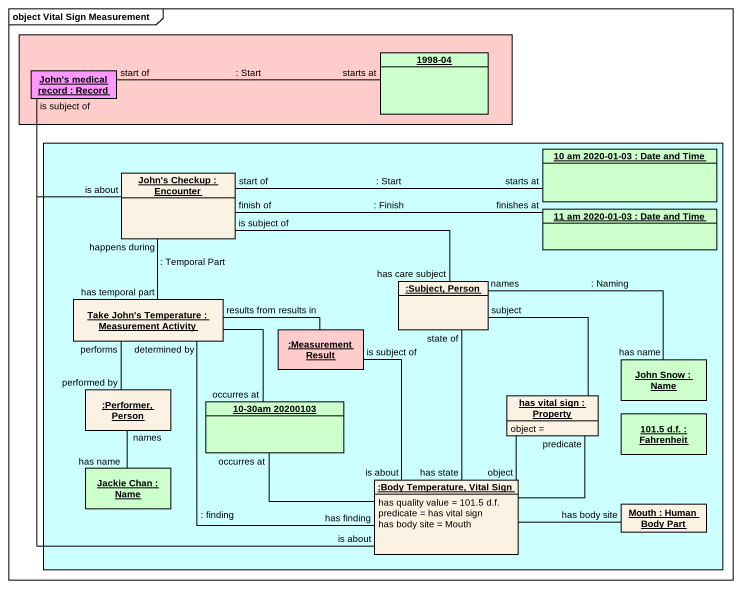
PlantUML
@startuml
mainframe object Vital Sign Measurement
hide circle
hide empty members
rectangle " " as rectangle1 #FFCCCC {
  object "1998-04" as o1998_04 #CCFFCC
  object "John's medical record : Record" as John_s_medical_record #FF99FF
}
rectangle " " as rectangle2 #CCFFFF {
  object "10 am 2020-01-03 : Date and Time" as o10_am_2020_01_03 #CCFFCC
  object "John's Checkup : Encounter" as John_s_Checkup
  object "11 am 2020-01-03 : Date and Time" as o11_am_2020_01_03 #CCFFCC
  object ":Subject, Person" as Subject_Person
  object "Take John's Temperature : Measurement Activity" as Take_John_s_Temperature
  object ":Measurement Result" as Measurement_Result #FFCCCC
  object "John Snow : Name" as John_Snow #CCFFCC
  object ":Performer, Person" as Performer_Person
  object "10-30am 20200103" as o10_30am_20200103 #CCFFCC
  object "has vital sign : Property" as has_vital_sign {
    object =
  }
  object "101.5 d.f. : Fahrenheit" as o101_5_d_f #CCFFCC
  object "Jackie Chan : Name" as Jackie_Chan #CCFFCC
  object ":Body Temperature, Vital Sign" as Body_Temperature_Vital_Sign {
    has quality value = 101.5 d.f.
    predicate = has vital sign
    has body site = Mouth
  }
  object "Mouth : Human Body Part" as Mouth
}
o1998_04 -left- John_s_medical_record : : Start\nstarts at\nstart of
John_s_medical_record -- John_s_Checkup : is subject of\nis about
John_s_medical_record -- Body_Temperature_Vital_Sign : is about
o10_am_2020_01_03 -left- John_s_Checkup : : Start\nstarts at\nstart of
John_s_Checkup -right- Subject_Person : is subject of\nhas care subject
o11_am_2020_01_03 -left- John_s_Checkup : : Finish\nfinishes at\nfinish of
Take_John_s_Temperature -up- John_s_Checkup : happens during\n: Temporal Part\nhas temporal part
Take_John_s_Temperature -right- Measurement_Result : results from\nresults in
Take_John_s_Temperature -- o10_30am_20200103 : occurres at
Take_John_s_Temperature -- Body_Temperature_Vital_Sign : determined by\n: finding\nhas finding
Measurement_Result -- Body_Temperature_Vital_Sign : is subject of\nis about
John_Snow -left- Subject_Person : : Naming\nnames\nhas name
Performer_Person -up- Take_John_s_Temperature : performs\nperformed by
has_vital_sign -up- Subject_Person : subject
has_vital_sign -- Body_Temperature_Vital_Sign : object
Jackie_Chan -up- Performer_Person : names\nhas name
Body_Temperature_Vital_Sign -up- Subject_Person : state of\nhas state
Body_Temperature_Vital_Sign -left- o10_30am_20200103 : occurres at
Body_Temperature_Vital_Sign -up- has_vital_sign : predicate
Body_Temperature_Vital_Sign -right- Mouth : has body site
@enduml
